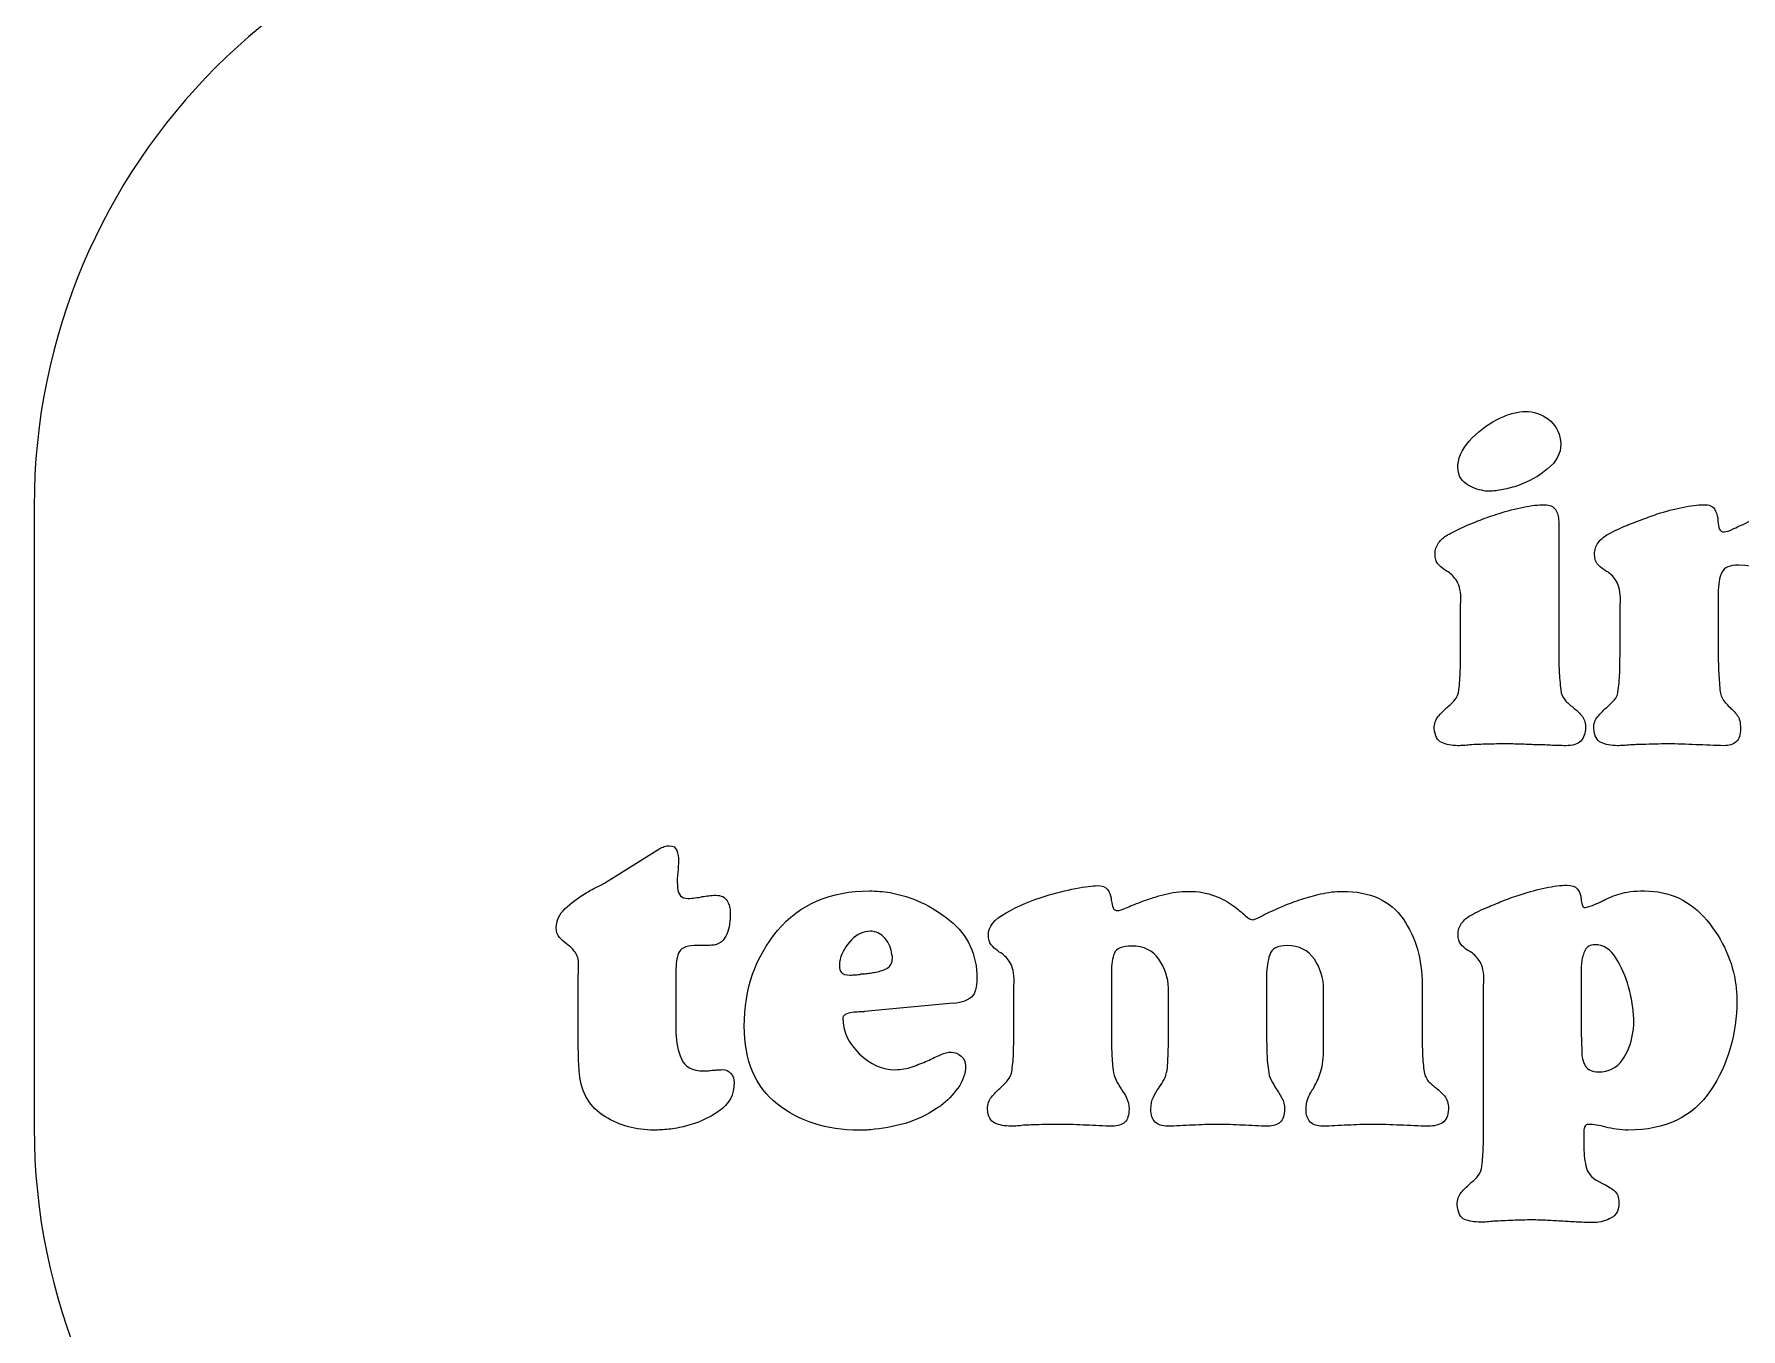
# Model space of a CAD drawing. Extents: x 1489 to 1914, y 371 to 1329.
# Drawn here: x 1616.6 to 1694.5, y 605.4 to 664.5 of the extents above; entities that cross this region are included whole.
import ezdxf

# ---------------------------------------------------------------- set-up
doc = ezdxf.new("R2010")
doc.units = 0
doc.layers.add('G0101', color=7, linetype='CONTINUOUS')

msp = doc.modelspace()

# ---------------------------------------------------------------- linework, layer by layer
at = {"layer": 'G0101', "color": 4}
for points in [[(1686.237258, 645.982484), (1686.237258, 645.922484)], [(1686.237258, 645.962484), (1686.237258, 645.982484)], [(1686.257258, 645.882484), (1686.257258, 645.842484), (1686.257258, 645.802484)], [(1681.557258, 644.722484), (1681.557258, 644.772484), (1681.557258, 644.842484)], [(1682.997258, 643.642484), (1682.867258, 643.642484)], [(1686.157258, 642.262484), (1686.157258, 636.330484)], [(1693.416858, 642.402584), (1693.416858, 642.332584), (1693.416858, 642.262584)], [(1693.436858, 638.958584), (1693.436858, 638.397584), (1693.436858, 636.331584)], [(1681.677258, 636.330484), (1681.677258, 638.415484), (1681.697258, 638.615484)], [(1688.956858, 636.310584), (1688.956858, 638.415584), (1688.976858, 638.615584)], [(1681.677258, 636.310484), (1681.677258, 636.330484)], [(1642.707459, 625.813784), (1645.127459, 627.333784)], [(1645.927459, 625.893784), (1645.927459, 625.802784)], [(1645.947459, 625.713784), (1645.947459, 625.623784), (1645.947459, 625.532784)], [(1665.727358, 625.073684), (1665.727358, 624.993684)], [(1648.347459, 624.393784), (1648.347459, 624.363784), (1648.347459, 624.333784)], [(1647.347459, 622.893784), (1647.207459, 622.893784), (1646.707459, 622.893784)], [(1655.747859, 622.313284), (1655.747859, 622.403284)], [(1641.407459, 618.865785), (1641.407459, 621.201784), (1641.427459, 622.000784)], [(1645.867459, 621.717784), (1645.867459, 619.225785), (1645.867459, 619.056785), (1645.867459, 618.907785)], [(1654.307859, 621.593284), (1654.307859, 621.613284)], [(1665.747358, 621.693684), (1665.747358, 621.453684), (1665.747358, 618.953685)], [(1687.187258, 621.903684), (1687.187258, 621.673684), (1687.187258, 621.313684), (1687.187258, 618.933685)], [(1661.287358, 618.953685), (1661.287358, 621.033684), (1661.307358, 621.233684)], [(1668.347358, 618.933685), (1668.347358, 620.913684), (1668.347358, 620.953684)], [(1672.827358, 621.553684), (1672.827358, 621.473684), (1672.827358, 621.393684), (1672.827358, 621.253684), (1672.827358, 621.113684), (1672.827358, 618.953685)], [(1675.427358, 618.233685), (1675.427358, 620.913684)], [(1679.927358, 621.113684), (1679.927358, 618.953685)], [(1682.727258, 621.053684), (1682.747258, 621.253684)], [(1682.727258, 614.573685), (1682.727258, 621.053684)], [(1658.527859, 620.273284), (1654.467859, 619.893285)], [(1658.527859, 620.253284), (1658.527859, 620.273284)], [(1654.397859, 619.873285), (1654.287859, 619.873285)], [(1641.407459, 618.845785), (1641.407459, 618.865785)], [(1661.287358, 618.933685), (1661.287358, 618.953685)], [(1687.187258, 618.933685), (1687.207258, 618.093685)], [(1663.407358, 614.733685), (1662.847358, 614.733685)], [(1654.477859, 614.473285), (1654.207859, 614.473285)], [(1687.307258, 614.413685), (1687.307258, 613.693685)], [(1687.787258, 610.253685), (1687.757258, 610.253685), (1687.727258, 610.253685)]]:
    msp.add_lwpolyline(points, dxfattribs=at)
at = {"layer": 'G0101', "color": 1}
msp.add_lwpolyline([(1616.57756, 642.959384), (1616.57756, 614.576385)], dxfattribs=at)
for points in [[(1644.905559, 671.287383), (1629.260559, 671.287383), (1616.57756, 658.604384), (1616.57756, 642.959384)], [(1616.57756, 614.576385), (1616.57756, 598.931385), (1629.260559, 586.248385), (1644.905559, 586.248385)]]:
    msp.add_open_spline(points, degree=3, dxfattribs=at)
at = {"layer": 'G0101', "color": 4}
for points in [[(1682.207258, 646.072484), (1682.600258, 646.465484), (1683.030258, 646.769484), (1683.497258, 646.982484)], [(1683.497258, 646.982484), (1683.697258, 647.075484), (1683.897258, 647.149484), (1684.097258, 647.202484)], [(1684.097258, 647.202484), (1684.297258, 647.255484), (1684.477258, 647.282484), (1684.637258, 647.282484)], [(1684.637258, 647.282484), (1685.024258, 647.282484), (1685.374258, 647.162484), (1685.687258, 646.922484)], [(1685.687258, 646.922484), (1686.000258, 646.682484), (1686.184258, 646.362484), (1686.237258, 645.962484)], [(1681.557258, 644.842484), (1681.597258, 645.269484), (1681.814258, 645.679484), (1682.207258, 646.072484)], [(1686.257258, 645.802484), (1686.257258, 645.362484), (1686.053258, 644.979484), (1685.647258, 644.652484)], [(1686.237258, 645.922484), (1686.237258, 645.909484), (1686.243258, 645.895484), (1686.257258, 645.882484)], [(1681.927258, 643.982484), (1681.680258, 644.155484), (1681.557258, 644.402484), (1681.557258, 644.722484)], [(1685.647258, 644.652484), (1685.240258, 644.325484), (1684.797258, 644.075484), (1684.317258, 643.902484)], [(1682.737258, 643.662484), (1682.444258, 643.702484), (1682.174258, 643.809484), (1681.927258, 643.982484)], [(1682.867258, 643.642484), (1682.820258, 643.642484), (1682.777258, 643.649484), (1682.737258, 643.662484)], [(1683.617258, 643.712484), (1683.390258, 643.665484), (1683.184258, 643.642484), (1682.997258, 643.642484)], [(1684.317258, 643.902484), (1684.077258, 643.822484), (1683.843258, 643.759484), (1683.617258, 643.712484)], [(1683.437258, 642.622484), (1683.810258, 642.742484), (1684.180258, 642.838484), (1684.547258, 642.912484)], [(1684.547258, 642.912484), (1684.914258, 642.985484), (1685.237258, 643.022484), (1685.517258, 643.022484)], [(1685.517258, 643.022484), (1685.743258, 643.022484), (1685.907258, 642.949484), (1686.007258, 642.802484)], [(1686.007258, 642.802484), (1686.107258, 642.655484), (1686.157258, 642.475484), (1686.157258, 642.262484)], [(1690.656858, 642.602584), (1691.043858, 642.722584), (1691.423858, 642.822584), (1691.796858, 642.902584)], [(1691.796858, 642.902584), (1692.170858, 642.982584), (1692.496858, 643.022584), (1692.776858, 643.022584)], [(1692.776858, 643.022584), (1693.029858, 643.022584), (1693.193858, 642.958584), (1693.266858, 642.832584)], [(1693.266858, 642.832584), (1693.339858, 642.705584), (1693.389858, 642.562584), (1693.416858, 642.402584)], [(1681.417258, 641.812484), (1681.537258, 641.872484), (1681.664258, 641.935484), (1681.797258, 642.002484)], [(1681.797258, 642.002484), (1682.037258, 642.108484), (1682.297258, 642.215484), (1682.577258, 642.322484)], [(1682.577258, 642.322484), (1682.857258, 642.429484), (1683.144258, 642.529484), (1683.437258, 642.622484)], [(1688.736858, 641.842584), (1688.869858, 641.909584), (1689.016858, 641.975584), (1689.176858, 642.042584)], [(1689.176858, 642.042584), (1689.403858, 642.135584), (1689.643858, 642.228584), (1689.896858, 642.322584)], [(1689.896858, 642.322584), (1690.150858, 642.415584), (1690.403858, 642.509584), (1690.656858, 642.602584)], [(1693.416858, 642.262584), (1693.429858, 642.128584), (1693.453858, 642.015584), (1693.486858, 641.922584)], [(1693.486858, 641.922584), (1693.519858, 641.829584), (1693.596858, 641.782584), (1693.716858, 641.782584)], [(1693.716858, 641.782584), (1693.796858, 641.782584), (1693.943858, 641.832584), (1694.156858, 641.932584)], [(1694.156858, 641.932584), (1694.369858, 642.032584), (1694.623858, 642.148584), (1694.916858, 642.282584)], [(1680.517258, 640.760484), (1680.517258, 640.961484), (1680.570258, 641.134484), (1680.677258, 641.281484)], [(1680.677258, 641.281484), (1680.783258, 641.428484), (1680.917258, 641.548484), (1681.077258, 641.642484)], [(1681.077258, 641.642484), (1681.184258, 641.695484), (1681.297258, 641.752484), (1681.417258, 641.812484)], [(1687.796858, 640.760584), (1687.796858, 640.960584), (1687.849858, 641.134584), (1687.956858, 641.281584)], [(1687.956858, 641.281584), (1688.063858, 641.428584), (1688.196858, 641.548584), (1688.356858, 641.642584)], [(1688.356858, 641.642584), (1688.476858, 641.708584), (1688.603858, 641.775584), (1688.736858, 641.842584)], [(1680.637258, 640.329484), (1680.557258, 640.429484), (1680.517258, 640.573484), (1680.517258, 640.760484)], [(1680.937258, 640.059484), (1680.817258, 640.139484), (1680.717258, 640.229484), (1680.637258, 640.329484)], [(1687.916858, 640.329584), (1687.836858, 640.429584), (1687.796858, 640.573584), (1687.796858, 640.760584)], [(1688.216858, 640.059584), (1688.096858, 640.139584), (1687.996858, 640.228584), (1687.916858, 640.329584)], [(1681.017258, 640.008484), (1680.990258, 640.028484), (1680.964258, 640.045484), (1680.937258, 640.059484)], [(1681.117258, 639.959484), (1681.077258, 639.971484), (1681.044258, 639.988484), (1681.017258, 640.008484)], [(1681.517258, 639.518484), (1681.397258, 639.704484), (1681.263258, 639.852484), (1681.117258, 639.959484)], [(1681.697258, 638.615484), (1681.697258, 639.030484), (1681.637258, 639.330484), (1681.517258, 639.518484)], [(1688.296858, 640.008584), (1688.269858, 640.028584), (1688.243858, 640.045584), (1688.216858, 640.059584)], [(1688.396858, 639.958584), (1688.356858, 639.971584), (1688.323858, 639.988584), (1688.296858, 640.008584)], [(1688.796858, 639.518584), (1688.676858, 639.704584), (1688.543858, 639.851584), (1688.396858, 639.958584)], [(1688.976858, 638.615584), (1688.976858, 639.030584), (1688.916858, 639.330584), (1688.796858, 639.518584)], [(1693.596858, 639.931584), (1693.489858, 639.710584), (1693.436858, 639.386584), (1693.436858, 638.958584)], [(1694.376858, 640.262584), (1693.963858, 640.262584), (1693.703858, 640.152584), (1693.596858, 639.931584)], [(1695.926858, 639.460584), (1695.679858, 639.995584), (1695.163858, 640.262584), (1694.376858, 640.262584)], [(1681.667258, 635.438484), (1681.674258, 635.725484), (1681.677258, 636.016484), (1681.677258, 636.310484)], [(1686.157258, 636.330484), (1686.157258, 636.022484), (1686.164258, 635.725484), (1686.177258, 635.438484)], [(1688.946858, 635.438584), (1688.953858, 635.725584), (1688.956858, 636.016584), (1688.956858, 636.310584)], [(1693.436858, 636.331584), (1693.436858, 636.024584), (1693.443858, 635.726584), (1693.456858, 635.439584)], [(1681.597258, 634.566484), (1681.637258, 634.860484), (1681.660258, 635.150484), (1681.667258, 635.438484)], [(1686.177258, 635.438484), (1686.190258, 635.150484), (1686.217258, 634.859484), (1686.257258, 634.565484)], [(1688.876858, 634.566584), (1688.916858, 634.860584), (1688.940858, 635.150584), (1688.946858, 635.438584)], [(1693.456858, 635.439584), (1693.469858, 635.151584), (1693.489858, 634.861584), (1693.516858, 634.567584)], [(1681.037258, 633.744484), (1681.170258, 633.851484), (1681.294258, 633.968484), (1681.407258, 634.095484)], [(1681.407258, 634.095484), (1681.520258, 634.222484), (1681.584258, 634.379484), (1681.597258, 634.566484)], [(1686.257258, 634.565484), (1686.270258, 634.378484), (1686.334258, 634.225484), (1686.447258, 634.105484)], [(1686.447258, 634.105484), (1686.560258, 633.984484), (1686.684258, 633.871484), (1686.817258, 633.764484)], [(1688.316858, 633.744584), (1688.449858, 633.851584), (1688.573858, 633.968584), (1688.686858, 634.095584)], [(1688.686858, 634.095584), (1688.799858, 634.222584), (1688.863858, 634.379584), (1688.876858, 634.566584)], [(1693.516858, 634.567584), (1693.543858, 634.366584), (1693.599858, 634.206584), (1693.686858, 634.085584)], [(1693.686858, 634.085584), (1693.773858, 633.965584), (1693.869858, 633.858584), (1693.976858, 633.765584)], [(1680.477258, 632.802484), (1680.477258, 633.029484), (1680.537258, 633.213484), (1680.657258, 633.354484)], [(1680.657258, 633.354484), (1680.777258, 633.494484), (1680.904258, 633.624484), (1681.037258, 633.744484)], [(1686.817258, 633.764484), (1686.950258, 633.657484), (1687.077258, 633.537484), (1687.197258, 633.403484)], [(1687.197258, 633.403484), (1687.317258, 633.269484), (1687.377258, 633.096484), (1687.377258, 632.882484)], [(1687.756858, 632.802584), (1687.756858, 633.029584), (1687.816858, 633.213584), (1687.936858, 633.353584)], [(1687.936858, 633.353584), (1688.056858, 633.494584), (1688.183858, 633.624584), (1688.316858, 633.744584)], [(1693.976858, 633.765584), (1694.096858, 633.658584), (1694.206858, 633.538584), (1694.306858, 633.404584)], [(1694.306858, 633.404584), (1694.406858, 633.270584), (1694.456858, 633.069584), (1694.456858, 632.802584)], [(1680.817258, 632.162484), (1680.617258, 632.255484), (1680.504258, 632.469484), (1680.477258, 632.802484)], [(1687.377258, 632.882484), (1687.377258, 632.588484), (1687.307258, 632.372484), (1687.167258, 632.232484)], [(1688.096858, 632.162584), (1687.896858, 632.255584), (1687.783858, 632.469584), (1687.756858, 632.802584)], [(1694.456858, 632.802584), (1694.456858, 632.522584), (1694.389858, 632.322584), (1694.256858, 632.202584)], [(1681.557258, 632.022484), (1681.263258, 632.022484), (1681.017258, 632.069484), (1680.817258, 632.162484)], [(1681.827258, 632.032484), (1681.740258, 632.025484), (1681.650258, 632.022484), (1681.557258, 632.022484)], [(1682.097258, 632.062484), (1682.004258, 632.049484), (1681.914258, 632.039484), (1681.827258, 632.032484)], [(1682.907258, 632.092484), (1682.633258, 632.086484), (1682.363258, 632.076484), (1682.097258, 632.062484)], [(1683.717258, 632.102484), (1683.450258, 632.102484), (1683.180258, 632.099484), (1682.907258, 632.092484)], [(1684.407258, 632.092484), (1684.174258, 632.099484), (1683.944258, 632.102484), (1683.717258, 632.102484)], [(1685.097258, 632.062484), (1684.870258, 632.076484), (1684.640258, 632.086484), (1684.407258, 632.092484)], [(1685.787258, 632.042484), (1685.553258, 632.056484), (1685.323258, 632.062484), (1685.097258, 632.062484)], [(1686.477258, 632.022484), (1686.250258, 632.022484), (1686.020258, 632.029484), (1685.787258, 632.042484)], [(1687.167258, 632.232484), (1687.027258, 632.092484), (1686.797258, 632.022484), (1686.477258, 632.022484)], [(1688.836858, 632.022584), (1688.543858, 632.022584), (1688.296858, 632.069584), (1688.096858, 632.162584)], [(1689.116858, 632.032584), (1689.023858, 632.025584), (1688.929858, 632.022584), (1688.836858, 632.022584)], [(1689.416858, 632.062584), (1689.309858, 632.049584), (1689.210858, 632.039584), (1689.116858, 632.032584)], [(1689.696858, 632.072584), (1689.603858, 632.065584), (1689.509858, 632.062584), (1689.416858, 632.062584)], [(1689.996858, 632.082584), (1689.889858, 632.082584), (1689.789858, 632.079584), (1689.696858, 632.072584)], [(1690.566858, 632.092584), (1690.373858, 632.085584), (1690.183858, 632.082584), (1689.996858, 632.082584)], [(1691.136858, 632.102584), (1690.949858, 632.102584), (1690.759858, 632.099584), (1690.566858, 632.092584)], [(1691.776858, 632.092584), (1691.563858, 632.099584), (1691.349858, 632.102584), (1691.136858, 632.102584)], [(1692.416858, 632.062584), (1692.203858, 632.076584), (1691.989858, 632.085584), (1691.776858, 632.092584)], [(1693.056858, 632.042584), (1692.843858, 632.056584), (1692.629858, 632.062584), (1692.416858, 632.062584)], [(1693.696858, 632.022584), (1693.483858, 632.022584), (1693.269858, 632.029584), (1693.056858, 632.042584)], [(1694.256858, 632.202584), (1694.123858, 632.082584), (1693.936858, 632.022584), (1693.696858, 632.022584)], [(1645.127459, 627.333784), (1645.194459, 627.359784), (1645.263459, 627.386784), (1645.337459, 627.413784)], [(1645.337459, 627.413784), (1645.410459, 627.439784), (1645.487459, 627.453784), (1645.567459, 627.453784)], [(1645.567459, 627.453784), (1645.740459, 627.453784), (1645.854459, 627.382784), (1645.907459, 627.240784)], [(1645.907459, 627.240784), (1645.960459, 627.098784), (1645.987459, 626.940784), (1645.987459, 626.764784)], [(1645.967459, 626.338784), (1645.954459, 626.257784), (1645.944459, 626.179784), (1645.937459, 626.105784)], [(1645.977459, 626.551784), (1645.970459, 626.477784), (1645.967459, 626.406784), (1645.967459, 626.338784)], [(1645.987459, 626.764784), (1645.987459, 626.697784), (1645.984459, 626.625784), (1645.977459, 626.551784)], [(1641.727459, 625.274784), (1641.900459, 625.380784), (1642.074459, 625.476784), (1642.247459, 625.563784)], [(1642.247459, 625.563784), (1642.420459, 625.650784), (1642.574459, 625.733784), (1642.707459, 625.813784)], [(1645.937459, 626.105784), (1645.930459, 626.031784), (1645.927459, 625.960784), (1645.927459, 625.893784)], [(1645.927459, 625.802784), (1645.927459, 625.769784), (1645.934459, 625.739784), (1645.947459, 625.713784)], [(1645.947459, 625.532784), (1645.960459, 625.373784), (1646.004459, 625.253784), (1646.077459, 625.173784)], [(1662.727358, 625.153684), (1663.207358, 625.299684), (1663.667358, 625.416684), (1664.107358, 625.503684)], [(1664.107358, 625.503684), (1664.547358, 625.589684), (1664.873358, 625.633684), (1665.087358, 625.633684)], [(1665.087358, 625.633684), (1665.327358, 625.633684), (1665.487358, 625.573684), (1665.567358, 625.453684)], [(1684.447258, 625.233684), (1684.820258, 625.353684), (1685.190258, 625.453684), (1685.557258, 625.533684)], [(1685.557258, 625.533684), (1685.924258, 625.613684), (1686.247258, 625.653684), (1686.527258, 625.653684)], [(1686.527258, 625.653684), (1686.754258, 625.653684), (1686.910258, 625.600684), (1686.997258, 625.493684)], [(1686.997258, 625.493684), (1687.083258, 625.386684), (1687.140258, 625.273684), (1687.167258, 625.153684)], [(1640.817459, 624.585784), (1641.090459, 624.844784), (1641.394459, 625.074784), (1641.727459, 625.274784)], [(1646.077459, 625.173784), (1646.150459, 625.093784), (1646.267459, 625.052784), (1646.427459, 625.052784)], [(1646.427459, 625.052784), (1646.533459, 625.052784), (1646.640459, 625.059784), (1646.747459, 625.073784)], [(1646.747459, 625.073784), (1646.854459, 625.086784), (1646.960459, 625.106784), (1647.067459, 625.133784)], [(1647.067459, 625.133784), (1647.160459, 625.146784), (1647.260459, 625.159784), (1647.367459, 625.173784)], [(1647.367459, 625.173784), (1647.474459, 625.186784), (1647.580459, 625.193784), (1647.687459, 625.193784)], [(1647.687459, 625.193784), (1647.940459, 625.193784), (1648.114459, 625.109784), (1648.207459, 624.943784)], [(1648.207459, 624.943784), (1648.300459, 624.776784), (1648.347459, 624.593784), (1648.347459, 624.393784)], [(1650.507859, 623.583284), (1651.520859, 624.790284), (1652.920859, 625.393284), (1654.707859, 625.393284)], [(1654.707859, 625.393284), (1654.853859, 625.393284), (1655.007859, 625.386284), (1655.167859, 625.373284)], [(1655.167859, 625.373284), (1655.327859, 625.360284), (1655.487859, 625.340284), (1655.647859, 625.313284)], [(1655.647859, 625.313284), (1656.633859, 625.140284), (1657.540859, 624.716284), (1658.367859, 624.043284)], [(1660.937358, 624.393684), (1661.477358, 624.700684), (1662.074358, 624.953684), (1662.727358, 625.153684)], [(1665.567358, 625.453684), (1665.647358, 625.333684), (1665.700358, 625.206684), (1665.727358, 625.073684)], [(1665.727358, 624.993684), (1665.727358, 624.966684), (1665.734358, 624.946684), (1665.747358, 624.933684)], [(1665.747358, 624.933684), (1665.760358, 624.813684), (1665.784358, 624.709684), (1665.817358, 624.623684)], [(1666.457358, 624.633684), (1666.663358, 624.726684), (1666.913358, 624.826684), (1667.207358, 624.933684)], [(1667.207358, 624.933684), (1667.500358, 625.039684), (1667.820358, 625.140684), (1668.167358, 625.233684)], [(1668.167358, 625.233684), (1668.514358, 625.326684), (1668.873358, 625.373684), (1669.247358, 625.373684)], [(1669.247358, 625.373684), (1669.714358, 625.373684), (1670.114358, 625.306684), (1670.447358, 625.173684)], [(1670.447358, 625.173684), (1670.780358, 625.039684), (1671.060358, 624.893684), (1671.287358, 624.733684)], [(1671.287358, 624.733684), (1671.514358, 624.559684), (1671.700358, 624.406684), (1671.847358, 624.273684)], [(1672.647358, 624.273684), (1672.913358, 624.406684), (1673.247358, 624.559684), (1673.647358, 624.733684)], [(1673.647358, 624.733684), (1673.887358, 624.826684), (1674.147358, 624.919684), (1674.427358, 625.013684)], [(1674.427358, 625.013684), (1674.707358, 625.106684), (1674.994358, 625.186684), (1675.287358, 625.253684)], [(1675.287358, 625.253684), (1675.460358, 625.293684), (1675.630358, 625.323684), (1675.797358, 625.343684)], [(1675.797358, 625.343684), (1675.964358, 625.363684), (1676.127358, 625.373684), (1676.287358, 625.373684)], [(1676.287358, 625.373684), (1677.554358, 625.373684), (1678.477358, 624.953684), (1679.057358, 624.113684)], [(1682.967258, 624.673684), (1683.194258, 624.766684), (1683.430258, 624.863684), (1683.677258, 624.963684)], [(1683.677258, 624.963684), (1683.924258, 625.063684), (1684.180258, 625.153684), (1684.447258, 625.233684)], [(1687.167258, 625.153684), (1687.167258, 625.113684), (1687.170258, 625.076684), (1687.177258, 625.043684)], [(1687.177258, 625.043684), (1687.184258, 625.009684), (1687.187258, 624.979684), (1687.187258, 624.953684)], [(1687.187258, 624.953684), (1687.200258, 624.859684), (1687.217258, 624.783684), (1687.237258, 624.723684)], [(1687.237258, 624.723684), (1687.257258, 624.663684), (1687.300258, 624.633684), (1687.367258, 624.633684)], [(1687.367258, 624.633684), (1687.527258, 624.673684), (1687.670258, 624.719684), (1687.797258, 624.773684)], [(1687.797258, 624.773684), (1687.924258, 624.826684), (1688.047258, 624.879684), (1688.167258, 624.933684)], [(1688.167258, 624.933684), (1688.180258, 624.946684), (1688.190258, 624.953684), (1688.197258, 624.953684)], [(1688.197258, 624.953684), (1688.204258, 624.953684), (1688.214258, 624.959684), (1688.227258, 624.973684)], [(1688.227258, 624.973684), (1688.440258, 625.079684), (1688.684258, 625.176684), (1688.957258, 625.263684)], [(1688.957258, 625.263684), (1689.230258, 625.350684), (1689.600258, 625.393684), (1690.067258, 625.393684)], [(1690.067258, 625.393684), (1691.227258, 625.393684), (1692.177258, 624.946684), (1692.917258, 624.053684)], [(1640.407459, 623.717784), (1640.407459, 624.036784), (1640.544459, 624.325784), (1640.817459, 624.585784)], [(1648.337459, 624.096784), (1648.330459, 624.017784), (1648.320459, 623.938784), (1648.307459, 623.859784)], [(1648.347459, 624.333784), (1648.347459, 624.254784), (1648.344459, 624.175784), (1648.337459, 624.096784)], [(1658.367859, 624.043284), (1659.193859, 623.370284), (1659.607859, 622.486284), (1659.607859, 621.393284)], [(1660.127358, 623.393684), (1660.127358, 623.753684), (1660.397358, 624.086684), (1660.937358, 624.393684)], [(1665.817358, 624.623684), (1665.850358, 624.536684), (1665.920358, 624.493684), (1666.027358, 624.493684)], [(1666.027358, 624.493684), (1666.107358, 624.493684), (1666.250358, 624.539684), (1666.457358, 624.633684)], [(1671.847358, 624.273684), (1671.994358, 624.140684), (1672.114358, 624.073684), (1672.207358, 624.073684)], [(1672.207358, 624.073684), (1672.234358, 624.073684), (1672.380358, 624.140684), (1672.647358, 624.273684)], [(1679.057358, 624.113684), (1679.637358, 623.273684), (1679.927358, 622.273684), (1679.927358, 621.113684)], [(1681.727258, 623.913684), (1681.833258, 624.059684), (1681.967258, 624.180684), (1682.127258, 624.273684)], [(1682.127258, 624.273684), (1682.247258, 624.339684), (1682.377258, 624.406684), (1682.517258, 624.473684)], [(1682.517258, 624.473684), (1682.657258, 624.539684), (1682.807258, 624.606684), (1682.967258, 624.673684)], [(1692.917258, 624.053684), (1693.657258, 623.160684), (1694.100258, 622.173684), (1694.247258, 621.093684)], [(1640.557459, 623.267784), (1640.470459, 623.367784), (1640.421459, 623.517784), (1640.407459, 623.717784)], [(1640.867459, 622.978784), (1640.747459, 623.071784), (1640.644459, 623.167784), (1640.557459, 623.267784)], [(1648.197459, 623.425784), (1648.137459, 623.281784), (1648.053459, 623.162784), (1647.947459, 623.070784)], [(1648.307459, 623.859784), (1648.294459, 623.715784), (1648.257459, 623.570784), (1648.197459, 623.425784)], [(1648.987859, 619.213285), (1648.987859, 620.920284), (1649.494859, 622.376284), (1650.507859, 623.583284)], [(1654.727859, 623.553284), (1654.420859, 623.553284), (1654.137859, 623.420284), (1653.877859, 623.153284)], [(1655.417859, 623.223284), (1655.237859, 623.443284), (1655.007859, 623.553284), (1654.727859, 623.553284)], [(1655.727859, 622.493284), (1655.700859, 622.759284), (1655.597859, 623.003284), (1655.417859, 623.223284)], [(1660.257358, 622.933684), (1660.170358, 623.039684), (1660.127358, 623.193684), (1660.127358, 623.393684)], [(1681.567258, 623.393684), (1681.567258, 623.593684), (1681.620258, 623.766684), (1681.727258, 623.913684)], [(1681.687258, 622.963684), (1681.607258, 623.063684), (1681.567258, 623.206684), (1681.567258, 623.393684)], [(1640.907459, 622.958784), (1640.894459, 622.958784), (1640.880459, 622.964784), (1640.867459, 622.978784)], [(1641.267459, 622.598784), (1641.160459, 622.731784), (1641.040459, 622.851784), (1640.907459, 622.958784)], [(1641.427459, 622.000784), (1641.427459, 622.265784), (1641.374459, 622.465784), (1641.267459, 622.598784)], [(1645.987459, 622.553784), (1645.907459, 622.341784), (1645.867459, 622.062784), (1645.867459, 621.717784)], [(1646.707459, 622.893784), (1646.307459, 622.879784), (1646.067459, 622.766784), (1645.987459, 622.553784)], [(1647.487459, 622.912784), (1647.447459, 622.899784), (1647.400459, 622.893784), (1647.347459, 622.893784)], [(1647.727459, 622.952784), (1647.647459, 622.926784), (1647.567459, 622.912784), (1647.487459, 622.912784)], [(1647.947459, 623.070784), (1647.880459, 623.018784), (1647.807459, 622.978784), (1647.727459, 622.952784)], [(1653.877859, 623.153284), (1653.617859, 622.886284), (1653.447859, 622.593284), (1653.367859, 622.273284)], [(1655.747859, 622.403284), (1655.747859, 622.436284), (1655.740859, 622.466284), (1655.727859, 622.493284)], [(1660.567358, 622.653684), (1660.447358, 622.733684), (1660.344358, 622.826684), (1660.257358, 622.933684)], [(1660.627358, 622.603684), (1660.600358, 622.623684), (1660.580358, 622.640684), (1660.567358, 622.653684)], [(1660.727358, 622.553684), (1660.687358, 622.566684), (1660.654358, 622.583684), (1660.627358, 622.603684)], [(1661.127358, 622.113684), (1661.007358, 622.299684), (1660.873358, 622.446684), (1660.727358, 622.553684)], [(1665.877358, 622.543684), (1665.790358, 622.323684), (1665.747358, 622.039684), (1665.747358, 621.693684)], [(1666.687358, 622.873684), (1666.234358, 622.873684), (1665.964358, 622.763684), (1665.877358, 622.543684)], [(1667.907358, 622.273684), (1667.627358, 622.673684), (1667.220358, 622.873684), (1666.687358, 622.873684)], [(1672.967358, 622.473684), (1672.873358, 622.193684), (1672.827358, 621.886684), (1672.827358, 621.553684)], [(1673.767358, 622.893684), (1673.327358, 622.893684), (1673.060358, 622.753684), (1672.967358, 622.473684)], [(1675.007358, 622.273684), (1674.727358, 622.686684), (1674.314358, 622.893684), (1673.767358, 622.893684)], [(1681.987258, 622.693684), (1681.867258, 622.773684), (1681.767258, 622.863684), (1681.687258, 622.963684)], [(1682.067258, 622.643684), (1682.040258, 622.663684), (1682.014258, 622.680684), (1681.987258, 622.693684)], [(1682.167258, 622.593684), (1682.127258, 622.606684), (1682.094258, 622.623684), (1682.067258, 622.643684)], [(1682.567258, 622.153684), (1682.447258, 622.339684), (1682.313258, 622.486684), (1682.167258, 622.593684)], [(1687.367258, 622.693684), (1687.287258, 622.533684), (1687.234258, 622.359684), (1687.207258, 622.173684)], [(1687.807258, 622.933684), (1687.594258, 622.933684), (1687.447258, 622.853684), (1687.367258, 622.693684)], [(1688.767258, 622.333684), (1688.514258, 622.733684), (1688.194258, 622.933684), (1687.807258, 622.933684)], [(1653.337859, 622.133284), (1653.330859, 622.080284), (1653.327859, 622.026284), (1653.327859, 621.973284)], [(1653.327859, 621.973284), (1653.327859, 621.853284), (1653.357859, 621.753284), (1653.417859, 621.673284)], [(1653.367859, 622.273284), (1653.353859, 622.233284), (1653.344859, 622.186284), (1653.337859, 622.133284)], [(1653.417859, 621.673284), (1653.477859, 621.593284), (1653.614859, 621.553284), (1653.827859, 621.553284)], [(1654.307859, 621.613284), (1654.320859, 621.600284), (1654.340859, 621.596284), (1654.367859, 621.603284)], [(1654.367859, 621.603284), (1654.393859, 621.610284), (1654.413859, 621.613284), (1654.427859, 621.613284)], [(1654.427859, 621.613284), (1654.507859, 621.613284), (1654.587859, 621.620284), (1654.667859, 621.633284)], [(1654.667859, 621.633284), (1654.747859, 621.646284), (1654.827859, 621.660284), (1654.907859, 621.673284)], [(1654.907859, 621.673284), (1655.120859, 621.700284), (1655.313859, 621.759284), (1655.487859, 621.853284)], [(1655.487859, 621.853284), (1655.660859, 621.946284), (1655.747859, 622.100284), (1655.747859, 622.313284)], [(1661.307358, 621.233684), (1661.307358, 621.633684), (1661.247358, 621.926684), (1661.127358, 622.113684)], [(1668.347358, 620.953684), (1668.334358, 621.433684), (1668.187358, 621.873684), (1667.907358, 622.273684)], [(1675.427358, 620.913684), (1675.427358, 621.406684), (1675.287358, 621.859684), (1675.007358, 622.273684)], [(1682.747258, 621.253684), (1682.747258, 621.666684), (1682.687258, 621.966684), (1682.567258, 622.153684)], [(1687.207258, 622.173684), (1687.194258, 622.079684), (1687.187258, 621.989684), (1687.187258, 621.903684)], [(1689.347258, 621.013684), (1689.214258, 621.493684), (1689.020258, 621.933684), (1688.767258, 622.333684)], [(1653.827859, 621.553284), (1653.907859, 621.553284), (1653.987859, 621.556284), (1654.067859, 621.563284)], [(1654.067859, 621.563284), (1654.147859, 621.570284), (1654.227859, 621.580284), (1654.307859, 621.593284)], [(1659.607859, 621.393284), (1659.607859, 620.993284), (1659.527859, 620.713284), (1659.367859, 620.553284)], [(1689.527258, 620.153684), (1689.487258, 620.433684), (1689.427258, 620.719684), (1689.347258, 621.013684)], [(1694.247258, 621.093684), (1694.260258, 620.973684), (1694.270258, 620.853684), (1694.277258, 620.733684)], [(1659.367859, 620.553284), (1659.207859, 620.393284), (1658.927859, 620.293284), (1658.527859, 620.253284)], [(1689.587258, 619.453685), (1689.587258, 619.640685), (1689.567258, 619.873685), (1689.527258, 620.153684)], [(1694.287258, 620.373684), (1694.287258, 618.853685), (1693.887258, 617.489685), (1693.087258, 616.283685)], [(1694.277258, 620.733684), (1694.284258, 620.613684), (1694.287258, 620.493684), (1694.287258, 620.373684)], [(1653.667859, 619.783285), (1653.560859, 619.750285), (1653.500859, 619.686285), (1653.487859, 619.593285)], [(1653.487859, 619.593285), (1653.487859, 618.993285), (1653.737859, 618.450285), (1654.237859, 617.963285)], [(1654.007859, 619.853285), (1653.887859, 619.840285), (1653.773859, 619.816285), (1653.667859, 619.783285)], [(1654.157859, 619.863285), (1654.110859, 619.856285), (1654.060859, 619.853285), (1654.007859, 619.853285)], [(1654.287859, 619.873285), (1654.247859, 619.873285), (1654.203859, 619.870285), (1654.157859, 619.863285)], [(1654.467859, 619.893285), (1654.453859, 619.880285), (1654.430859, 619.873285), (1654.397859, 619.873285)], [(1689.577258, 619.153685), (1689.583258, 619.259685), (1689.587258, 619.359685), (1689.587258, 619.453685)], [(1641.417459, 617.956785), (1641.410459, 618.256785), (1641.407459, 618.552785), (1641.407459, 618.845785)], [(1645.867459, 618.907785), (1645.880459, 618.481785), (1645.964459, 618.086785), (1646.117459, 617.721785)], [(1650.497859, 615.663285), (1649.490859, 616.456285), (1648.987859, 617.640285), (1648.987859, 619.213285)], [(1661.277358, 618.063685), (1661.284358, 618.349685), (1661.287358, 618.640685), (1661.287358, 618.933685)], [(1665.747358, 618.953685), (1665.747358, 618.646685), (1665.750358, 618.349685), (1665.757358, 618.063685)], [(1668.337358, 618.063685), (1668.344358, 618.349685), (1668.347358, 618.640685), (1668.347358, 618.933685)], [(1672.827358, 618.953685), (1672.827358, 618.646685), (1672.830358, 618.349685), (1672.837358, 618.063685)], [(1679.927358, 618.953685), (1679.927358, 618.646685), (1679.930358, 618.349685), (1679.937358, 618.063685)], [(1689.057258, 617.663685), (1689.304258, 618.016685), (1689.460258, 618.413685), (1689.527258, 618.853685)], [(1689.527258, 618.853685), (1689.554258, 618.946685), (1689.570258, 619.046685), (1689.577258, 619.153685)], [(1641.467459, 617.048785), (1641.440459, 617.354785), (1641.424459, 617.657785), (1641.417459, 617.956785)], [(1646.117459, 617.721785), (1646.270459, 617.355785), (1646.614459, 617.173785), (1647.147459, 617.173785)], [(1654.237859, 617.963285), (1654.737859, 617.476285), (1655.287859, 617.233285), (1655.887859, 617.233285)], [(1657.347859, 617.633285), (1657.560859, 617.739285), (1657.760859, 617.833285), (1657.947859, 617.913285)], [(1657.947859, 617.913285), (1658.133859, 617.993285), (1658.293859, 618.033285), (1658.427859, 618.033285)], [(1658.427859, 618.033285), (1658.600859, 618.033285), (1658.753859, 617.973285), (1658.887859, 617.853285)], [(1658.887859, 617.853285), (1659.020859, 617.733285), (1659.087859, 617.586285), (1659.087859, 617.413285)], [(1661.207358, 617.213685), (1661.247358, 617.493685), (1661.270358, 617.776685), (1661.277358, 618.063685)], [(1665.757358, 618.063685), (1665.764358, 617.776685), (1665.787358, 617.493685), (1665.827358, 617.213685)], [(1668.287358, 617.213685), (1668.314358, 617.493685), (1668.330358, 617.776685), (1668.337358, 618.063685)], [(1672.837358, 618.063685), (1672.844358, 617.776685), (1672.867358, 617.493685), (1672.907358, 617.213685)], [(1675.307358, 617.163685), (1675.387358, 617.423685), (1675.427358, 617.779685), (1675.427358, 618.233685)], [(1679.937358, 618.063685), (1679.944358, 617.776685), (1679.967358, 617.493685), (1680.007358, 617.213685)], [(1687.207258, 618.093685), (1687.207258, 617.826685), (1687.260258, 617.600685), (1687.367258, 617.413685)], [(1642.627459, 615.092785), (1641.947459, 615.504785), (1641.560459, 616.156785), (1641.467459, 617.048785)], [(1647.147459, 617.173785), (1647.214459, 617.173785), (1647.283459, 617.176785), (1647.357459, 617.183785)], [(1647.357459, 617.183785), (1647.430459, 617.189785), (1647.500459, 617.199785), (1647.567459, 617.213785)], [(1647.567459, 617.213785), (1647.634459, 617.213785), (1647.704459, 617.216785), (1647.777459, 617.223785)], [(1647.777459, 617.223785), (1647.850459, 617.229785), (1647.920459, 617.233785), (1647.987459, 617.233785)], [(1647.987459, 617.233785), (1648.147459, 617.233785), (1648.277459, 617.173785), (1648.377459, 617.053785)], [(1648.377459, 617.053785), (1648.477459, 616.933785), (1648.527459, 616.799785), (1648.527459, 616.653785)], [(1655.887859, 617.233285), (1656.153859, 617.233285), (1656.407859, 617.276285), (1656.647859, 617.363285)], [(1656.647859, 617.363285), (1656.887859, 617.450285), (1657.120859, 617.540285), (1657.347859, 617.633285)], [(1659.087859, 617.413285), (1659.087859, 617.053285), (1658.970859, 616.713285), (1658.737859, 616.393285)], [(1661.007358, 616.743685), (1661.114358, 616.870685), (1661.180358, 617.026685), (1661.207358, 617.213685)], [(1665.827358, 617.213685), (1665.840358, 617.039685), (1665.884358, 616.886685), (1665.957358, 616.753685)], [(1668.147358, 616.783685), (1668.214358, 616.910685), (1668.260358, 617.053685), (1668.287358, 617.213685)], [(1672.907358, 617.213685), (1672.920358, 617.039685), (1672.964358, 616.886685), (1673.037358, 616.753685)], [(1675.027358, 616.513685), (1675.134358, 616.686685), (1675.227358, 616.903685), (1675.307358, 617.163685)], [(1680.007358, 617.213685), (1680.034358, 616.999685), (1680.100358, 616.833685), (1680.207358, 616.713685)], [(1687.367258, 617.413685), (1687.474258, 617.226685), (1687.674258, 617.133685), (1687.967258, 617.133685)], [(1687.967258, 617.133685), (1688.447258, 617.133685), (1688.810258, 617.309685), (1689.057258, 617.663685)], [(1648.527459, 616.653785), (1648.527459, 616.093785), (1648.294459, 615.653785), (1647.827459, 615.333785)], [(1658.737859, 616.393285), (1658.503859, 616.073285), (1658.247859, 615.806285), (1657.967859, 615.593285)], [(1660.267358, 615.983685), (1660.387358, 616.123685), (1660.514358, 616.253685), (1660.647358, 616.373685)], [(1660.647358, 616.373685), (1660.780358, 616.493685), (1660.900358, 616.616685), (1661.007358, 616.743685)], [(1665.957358, 616.753685), (1666.030358, 616.620685), (1666.107358, 616.486685), (1666.187358, 616.353685)], [(1666.187358, 616.353685), (1666.280358, 616.219685), (1666.364358, 616.083685), (1666.437358, 615.943685)], [(1667.657358, 615.973685), (1667.730358, 616.120685), (1667.814358, 616.259685), (1667.907358, 616.393685)], [(1667.907358, 616.393685), (1667.907358, 616.406685), (1667.910358, 616.413685), (1667.917358, 616.413685)], [(1667.917358, 616.413685), (1667.924358, 616.413685), (1667.927358, 616.419685), (1667.927358, 616.433685)], [(1667.927358, 616.433685), (1668.007358, 616.539685), (1668.080358, 616.656685), (1668.147358, 616.783685)], [(1673.037358, 616.753685), (1673.110358, 616.620685), (1673.187358, 616.486685), (1673.267358, 616.353685)], [(1673.267358, 616.353685), (1673.360358, 616.219685), (1673.447358, 616.079685), (1673.527358, 615.933685)], [(1674.687358, 615.853685), (1674.727358, 615.973685), (1674.780358, 616.086685), (1674.847358, 616.193685)], [(1674.847358, 616.193685), (1674.873358, 616.246685), (1674.904358, 616.296685), (1674.937358, 616.343685)], [(1674.937358, 616.343685), (1674.970358, 616.390685), (1675.000358, 616.446685), (1675.027358, 616.513685)], [(1680.207358, 616.713685), (1680.314358, 616.593685), (1680.433358, 616.486685), (1680.567358, 616.393685)], [(1680.567358, 616.393685), (1680.700358, 616.286685), (1680.827358, 616.166685), (1680.947358, 616.033685)], [(1693.087258, 616.283685), (1692.287258, 615.076685), (1691.034258, 614.473685), (1689.327258, 614.473685)], [(1654.207859, 614.473285), (1652.740859, 614.473285), (1651.503859, 614.870285), (1650.497859, 615.663285)], [(1657.767859, 615.453285), (1657.327859, 615.160285), (1656.847859, 614.936285), (1656.327859, 614.783285)], [(1657.857859, 615.523285), (1657.824859, 615.503285), (1657.793859, 615.480285), (1657.767859, 615.453285)], [(1657.967859, 615.593285), (1657.927859, 615.566285), (1657.890859, 615.543285), (1657.857859, 615.523285)], [(1660.087358, 615.433685), (1660.087358, 615.660685), (1660.147358, 615.843685), (1660.267358, 615.983685)], [(1660.427358, 614.793685), (1660.227358, 614.886685), (1660.114358, 615.099685), (1660.087358, 615.433685)], [(1666.547358, 615.433685), (1666.547358, 615.153685), (1666.484358, 614.953685), (1666.357358, 614.833685)], [(1666.437358, 615.943685), (1666.510358, 615.803685), (1666.547358, 615.633685), (1666.547358, 615.433685)], [(1667.547358, 615.433685), (1667.547358, 615.646685), (1667.584358, 615.826685), (1667.657358, 615.973685)], [(1667.737358, 614.843685), (1667.610358, 614.969685), (1667.547358, 615.166685), (1667.547358, 615.433685)], [(1673.647358, 615.433685), (1673.647358, 615.153685), (1673.580358, 614.953685), (1673.447358, 614.833685)], [(1673.527358, 615.933685), (1673.607358, 615.786685), (1673.647358, 615.620685), (1673.647358, 615.433685)], [(1674.627358, 615.433685), (1674.627358, 615.593685), (1674.647358, 615.733685), (1674.687358, 615.853685)], [(1674.817358, 614.843685), (1674.690358, 614.969685), (1674.627358, 615.166685), (1674.627358, 615.433685)], [(1681.127358, 615.433685), (1681.114358, 615.126685), (1681.024358, 614.919685), (1680.857358, 614.813685)], [(1680.947358, 616.033685), (1681.067358, 615.899685), (1681.127358, 615.700685), (1681.127358, 615.433685)], [(1644.867459, 614.473785), (1644.053459, 614.473785), (1643.307459, 614.679785), (1642.627459, 615.092785)], [(1646.307459, 614.653785), (1646.040459, 614.586785), (1645.783459, 614.539785), (1645.537459, 614.512785)], [(1647.827459, 615.333785), (1647.360459, 615.012785), (1646.854459, 614.786785), (1646.307459, 614.653785)], [(1656.327859, 614.783285), (1655.807859, 614.630285), (1655.280859, 614.533285), (1654.747859, 614.493285)], [(1661.167358, 614.653685), (1660.873358, 614.653685), (1660.627358, 614.700685), (1660.427358, 614.793685)], [(1661.447358, 614.663685), (1661.353358, 614.656685), (1661.260358, 614.653685), (1661.167358, 614.653685)], [(1661.727358, 614.693685), (1661.634358, 614.680685), (1661.540358, 614.670685), (1661.447358, 614.663685)], [(1662.007358, 614.703685), (1661.913358, 614.696685), (1661.820358, 614.693685), (1661.727358, 614.693685)], [(1662.287358, 614.713685), (1662.194358, 614.713685), (1662.100358, 614.710685), (1662.007358, 614.703685)], [(1662.847358, 614.733685), (1662.660358, 614.733685), (1662.474358, 614.726685), (1662.287358, 614.713685)], [(1664.007358, 614.723685), (1663.807358, 614.730685), (1663.607358, 614.733685), (1663.407358, 614.733685)], [(1664.607358, 614.693685), (1664.407358, 614.706685), (1664.207358, 614.716685), (1664.007358, 614.723685)], [(1665.187358, 614.673685), (1664.987358, 614.686685), (1664.794358, 614.693685), (1664.607358, 614.693685)], [(1665.787358, 614.653685), (1665.587358, 614.653685), (1665.387358, 614.660685), (1665.187358, 614.673685)], [(1666.357358, 614.833685), (1666.230358, 614.713685), (1666.040358, 614.653685), (1665.787358, 614.653685)], [(1668.307358, 614.653685), (1668.054358, 614.653685), (1667.864358, 614.716685), (1667.737358, 614.843685)], [(1668.867358, 614.673685), (1668.680358, 614.660685), (1668.494358, 614.653685), (1668.307358, 614.653685)], [(1669.447358, 614.693685), (1669.247358, 614.693685), (1669.054358, 614.686685), (1668.867358, 614.673685)], [(1670.007358, 614.723685), (1669.820358, 614.716685), (1669.634358, 614.706685), (1669.447358, 614.693685)], [(1670.567358, 614.733685), (1670.380358, 614.733685), (1670.194358, 614.730685), (1670.007358, 614.723685)], [(1671.157358, 614.723685), (1670.964358, 614.730685), (1670.767358, 614.733685), (1670.567358, 614.733685)], [(1671.727358, 614.693685), (1671.540358, 614.706685), (1671.350358, 614.716685), (1671.157358, 614.723685)], [(1672.297358, 614.673685), (1672.103358, 614.686685), (1671.913358, 614.693685), (1671.727358, 614.693685)], [(1672.887358, 614.653685), (1672.687358, 614.653685), (1672.490358, 614.660685), (1672.297358, 614.673685)], [(1673.447358, 614.833685), (1673.314358, 614.713685), (1673.127358, 614.653685), (1672.887358, 614.653685)], [(1675.387358, 614.653685), (1675.134358, 614.653685), (1674.944358, 614.716685), (1674.817358, 614.843685)], [(1675.947358, 614.673685), (1675.760358, 614.660685), (1675.574358, 614.653685), (1675.387358, 614.653685)], [(1676.527358, 614.693685), (1676.327358, 614.693685), (1676.134358, 614.686685), (1675.947358, 614.673685)], [(1677.087358, 614.723685), (1676.900358, 614.716685), (1676.714358, 614.706685), (1676.527358, 614.693685)], [(1677.647358, 614.733685), (1677.460358, 614.733685), (1677.274358, 614.730685), (1677.087358, 614.723685)], [(1678.287358, 614.723685), (1678.074358, 614.730685), (1677.860358, 614.733685), (1677.647358, 614.733685)], [(1678.927358, 614.693685), (1678.714358, 614.706685), (1678.500358, 614.716685), (1678.287358, 614.723685)], [(1679.567358, 614.673685), (1679.353358, 614.686685), (1679.140358, 614.693685), (1678.927358, 614.693685)], [(1680.207358, 614.653685), (1679.994358, 614.653685), (1679.780358, 614.660685), (1679.567358, 614.673685)], [(1680.857358, 614.813685), (1680.690358, 614.706685), (1680.474358, 614.653685), (1680.207358, 614.653685)], [(1687.347258, 614.643685), (1687.320258, 614.583685), (1687.307258, 614.506685), (1687.307258, 614.413685)], [(1687.527258, 614.733685), (1687.434258, 614.733685), (1687.374258, 614.703685), (1687.347258, 614.643685)], [(1687.887258, 614.703685), (1687.754258, 614.723685), (1687.634258, 614.733685), (1687.527258, 614.733685)], [(1688.307258, 614.613685), (1688.160258, 614.653685), (1688.020258, 614.683685), (1687.887258, 614.703685)], [(1688.787258, 614.513685), (1688.614258, 614.539685), (1688.454258, 614.573685), (1688.307258, 614.613685)], [(1645.537459, 614.512785), (1645.290459, 614.486785), (1645.067459, 614.473785), (1644.867459, 614.473785)], [(1654.747859, 614.493285), (1654.653859, 614.480285), (1654.563859, 614.473285), (1654.477859, 614.473285)], [(1682.717258, 613.703685), (1682.724258, 613.990685), (1682.727258, 614.280685), (1682.727258, 614.573685)], [(1689.327258, 614.473685), (1689.140258, 614.473685), (1688.960258, 614.486685), (1688.787258, 614.513685)], [(1682.647258, 612.833685), (1682.687258, 613.126685), (1682.710258, 613.416685), (1682.717258, 613.703685)], [(1687.307258, 613.693685), (1687.307258, 613.333685), (1687.347258, 613.013685), (1687.427258, 612.733685)], [(1682.087258, 612.013685), (1682.220258, 612.120685), (1682.344258, 612.236685), (1682.457258, 612.363685)], [(1682.457258, 612.363685), (1682.570258, 612.490685), (1682.634258, 612.646685), (1682.647258, 612.833685)], [(1687.427258, 612.733685), (1687.507258, 612.453685), (1687.740258, 612.226685), (1688.127258, 612.053685)], [(1681.527258, 611.073685), (1681.527258, 611.300685), (1681.587258, 611.483685), (1681.707258, 611.623685)], [(1681.707258, 611.623685), (1681.827258, 611.763685), (1681.954258, 611.893685), (1682.087258, 612.013685)], [(1688.127258, 612.053685), (1688.354258, 611.946685), (1688.540258, 611.833685), (1688.687258, 611.713685)], [(1688.687258, 611.713685), (1688.833258, 611.593685), (1688.907258, 611.406685), (1688.907258, 611.153685)], [(1681.867258, 610.393685), (1681.667258, 610.473685), (1681.554258, 610.700685), (1681.527258, 611.073685)], [(1688.907258, 611.153685), (1688.907258, 610.820685), (1688.790258, 610.590685), (1688.557258, 610.463685)], [(1682.607258, 610.273685), (1682.313258, 610.273685), (1682.067258, 610.313685), (1681.867258, 610.393685)], [(1682.897258, 610.283685), (1682.797258, 610.276685), (1682.700258, 610.273685), (1682.607258, 610.273685)], [(1683.187258, 610.313685), (1683.094258, 610.300685), (1682.997258, 610.289685), (1682.897258, 610.283685)], [(1684.067258, 610.353685), (1683.774258, 610.340685), (1683.480258, 610.326685), (1683.187258, 610.313685)], [(1684.947258, 610.373685), (1684.654258, 610.373685), (1684.360258, 610.366685), (1684.067258, 610.353685)], [(1685.637258, 610.353685), (1685.404258, 610.366685), (1685.174258, 610.373685), (1684.947258, 610.373685)], [(1686.347258, 610.313685), (1686.107258, 610.326685), (1685.870258, 610.340685), (1685.637258, 610.353685)], [(1687.037258, 610.273685), (1686.804258, 610.286685), (1686.574258, 610.300685), (1686.347258, 610.313685)], [(1687.727258, 610.253685), (1687.500258, 610.253685), (1687.270258, 610.260685), (1687.037258, 610.273685)], [(1688.557258, 610.463685), (1688.324258, 610.336685), (1688.067258, 610.266685), (1687.787258, 610.253685)]]:
    msp.add_open_spline(points, degree=3, dxfattribs=at)

doc.saveas('drawing.dxf')
